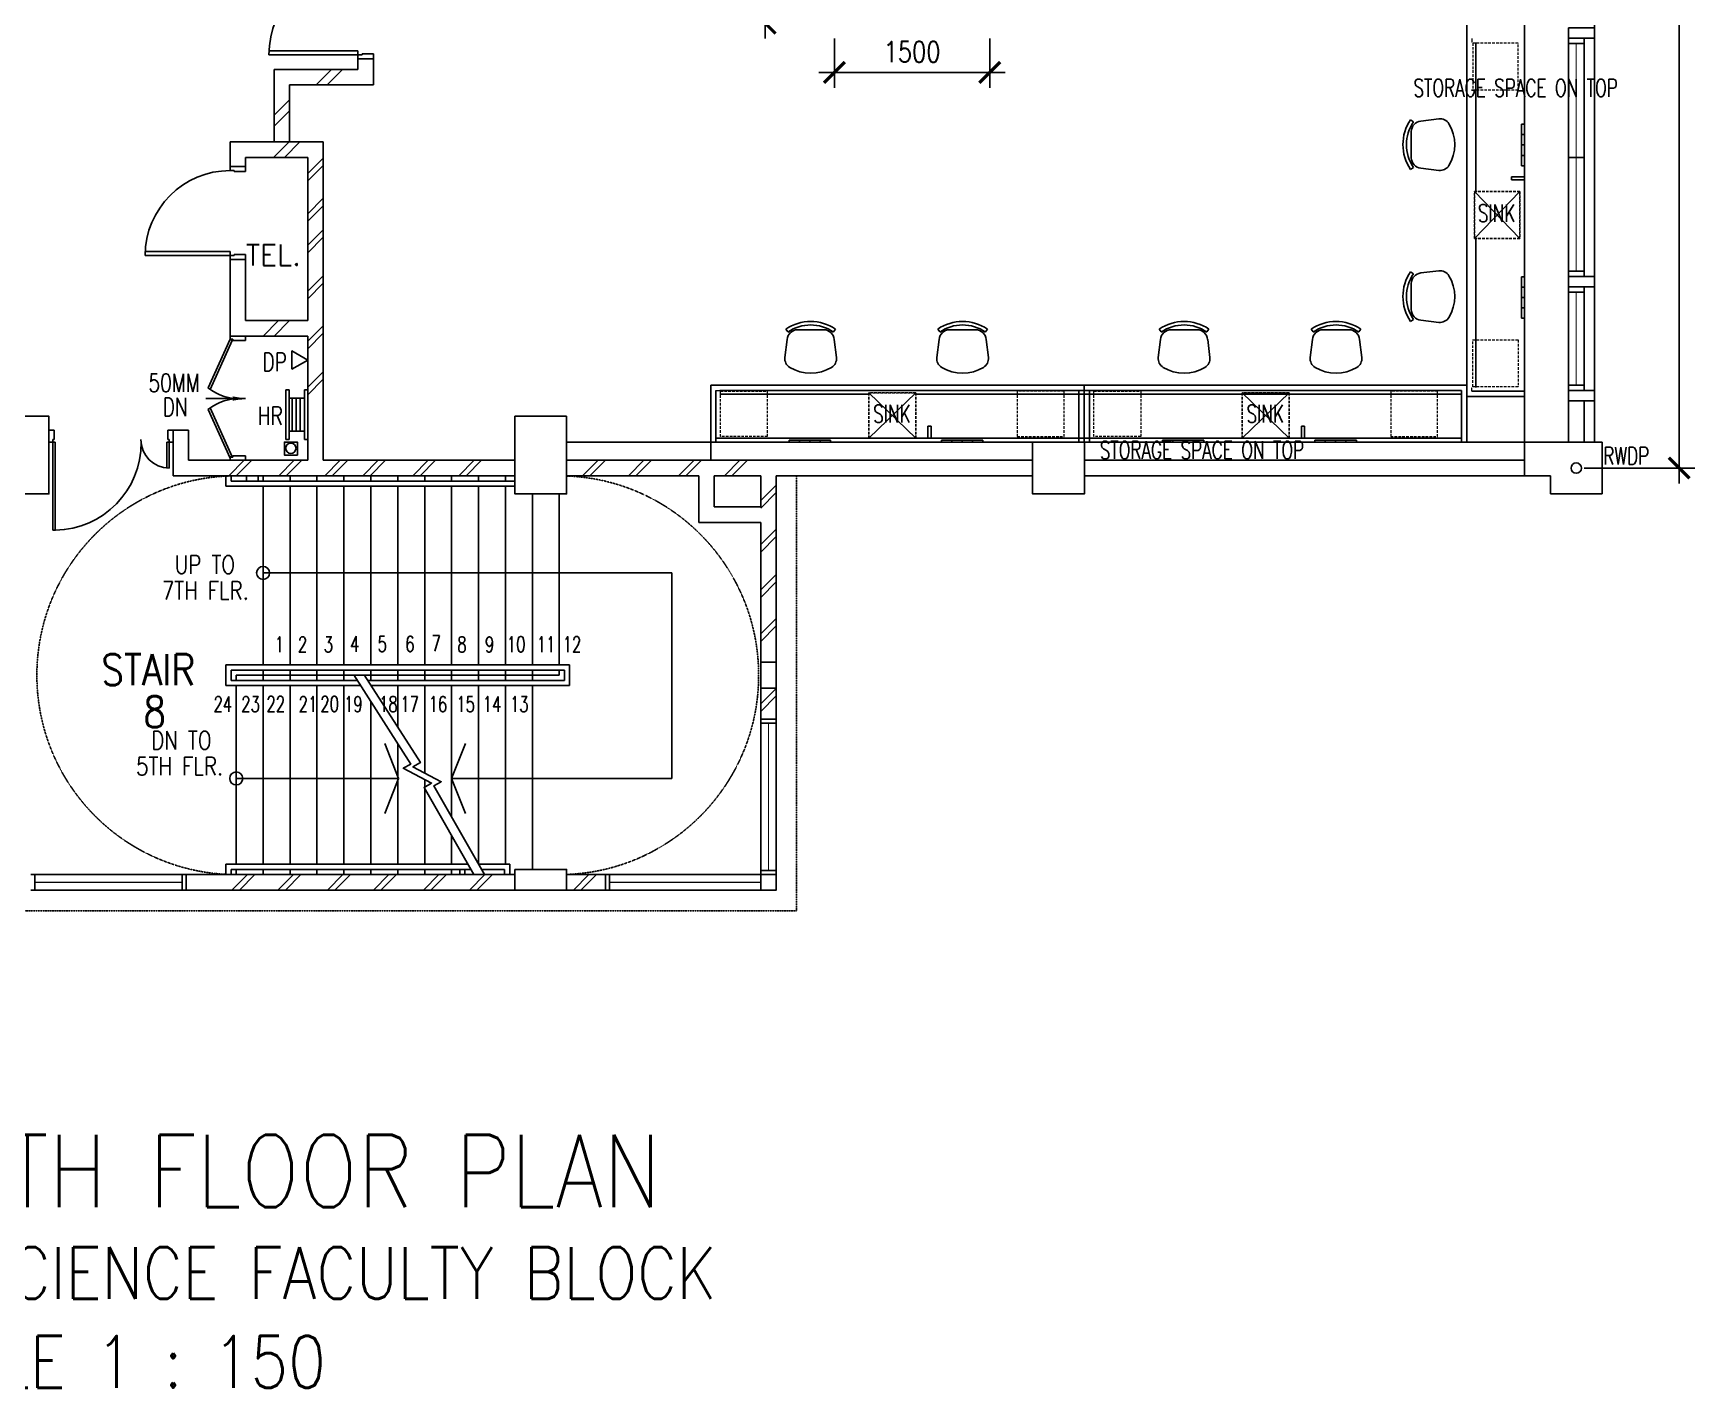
# Model space of a CAD drawing. Extents: x 2687779 to 2997471, y -863049 to -631414.
# Drawn here: x 2767315 to 2783360, y -702488 to -689410 of the extents above; entities that cross this region are included whole.
import ezdxf

# ---------------------------------------------------------------- set-up
doc = ezdxf.new("R2010")
doc.units = 0
doc.header["$LTSCALE"] = 10
doc.header["$MEASUREMENT"] = 0
doc.header["$PDMODE"] = 34
for name, pattern in [('DIVIDE', [1.25, 0.5, -0.25, 0, -0.25, 0, -0.25]), ('HIDDEN', [0.375, 0.25, -0.125]), ('HIDDEN2', [0.1875, 0.125, -0.0625])]:
    doc.linetypes.add(name, pattern=pattern)
doc.layers.get('0').update_dxf_attribs({"linetype": 'CONTINUOUS'})
doc.layers.get('DEFPOINTS').update_dxf_attribs({"linetype": 'CONTINUOUS'})
for name, color, linetype in [('COL', 3, 'CONTINUOUS'), ('DIM', 7, 'CONTINUOUS'), ('DOOR', 5, 'CONTINUOUS'), ('DR', 7, 'CONTINUOUS'), ('extension', 1, 'CONTINUOUS'), ('FIT', 5, 'CONTINUOUS'), ('FURN', 1, 'CONTINUOUS'), ('hatch', 7, 'CONTINUOUS'), ('PIPE', 5, 'DIVIDE'), ('RWDP', 145, 'CONTINUOUS'), ('stair', 7, 'CONTINUOUS'), ('T25', 7, 'CONTINUOUS'), ('T50', 3, 'CONTINUOUS'), ('TEX', 2, 'CONTINUOUS'), ('WALL', 2, 'CONTINUOUS'), ('WIN', 5, 'CONTINUOUS')]:
    doc.layers.add(name, color=color, linetype=linetype)
doc.styles.add('ROMANS', font='romans.shx', dxfattribs={"width": 0.8, "height": 100})
doc.styles.get("Standard").update_dxf_attribs({"font": 'ROMANS.SHX'})
doc.dimstyles.new('STANDARD$0', dxfattribs={"dimscale": 0, "dimtxt": 8, "dimasz": 6, "dimexe": 1, "dimexo": 1, "dimgap": 3, "dimtad": 1, "dimdec": 0, "dimlfac": -1, "dimrnd": 1, "dimzin": 0, "dimdsep": 46, "dimtxsty": 'Standard', "dimcen": 0, "dimclrd": 5, "dimclre": 250, "dimadec": 0, "dimazin": 0, "dimtfac": 1, "dimtdec": 4, "dimtofl": 0, "dimtmove": 0, "dimatfit": 3, "dimfxl": 1, "dimtolj": 1, "dimtzin": 0, "dimarcsym": 0})

# ---------------------------------------------------------------- blocks, each defined once
blk = doc.blocks.new('DR-1800-B')
at = {"layer": 'DR'}
for p, q in [((-50, 0), (0, 0)), ((0, 0), (0, -150)), ((-1800, 0), (-1800, -150)), ((-1750, 0), (-1800, 0)), ((-1800, -150), (-1760, -150)), ((-1760, -150), (-1760, -110)), ((-1760, -110), (-1750, -110)), ((-1760, -150), (-1760, -1010)), ((-1720, -150), (-1760, -150)), ((-1750, -110), (-1750, 0)), ((-1720, -1009), (-1720, -150)), ((-80, -1009), (-80, -150)), ((-80, -150), (-40, -150)), ((-50, -110), (-50, 0)), ((-40, -110), (-50, -110)), ((-40, -150), (-40, -110)), ((-40, -150), (-40, -1010)), ((0, -150), (-40, -150))]:
    blk.add_line(p, q, dxfattribs=at)
for centre, start, end in [((-1760, -150), 270, 0), ((-40, -150), 180.0001, 270)]:
    blk.add_arc(centre, 860, start, end, dxfattribs=at)
blk = doc.blocks.new('_ARCHTICK')
at = {"color": 0, "linetype": 'ByBlock', "const_width": 0.15}
blk.add_lwpolyline([(-0.5, -0.5), (0.5, 0.5)], dxfattribs=at)
blk = doc.blocks.new('*D401')
at = {"layer": 'DEFPOINTS', "color": 0, "linetype": 'Continuous', "transparency": 16777216}
for p in [(2782141, -677608), (2783210, -677608), (2782141, -693608)]:
    blk.add_point(p, dxfattribs=at)
at = {"layer": 'hatch', "color": 7, "linetype": 'Continuous', "lineweight": -2, "transparency": 16777216}
for p, q in [((2783210, -693758), (2783210, -677458)), ((2782291, -677608), (2783360, -677608)), ((2782291, -693608), (2783360, -693608))]:
    blk.add_line(p, q, dxfattribs=at)
at = {"layer": 'hatch', "color": 7, "linetype": 'Continuous', "lineweight": -2, "transparency": 16777216, "xscale": 200, "yscale": 200, "zscale": 200}
for p, rotation in [((2783210, -677608), 90), ((2783210, -693608), 270)]:
    blk.add_blockref('_ARCHTICK', p, dxfattribs=dict(at, rotation=rotation))
at = {"layer": 'hatch', "color": 7, "linetype": 'Continuous', "transparency": 16777216, "insert": (2783010, -685608), "char_height": 200, "attachment_point": 5, "rotation": 90, "style": 'ROMANS'}
blk.add_mtext('\\A1;16000', dxfattribs=at)
blk = doc.blocks.new('D1200')
at = {"layer": 'DR', "color": 7}
for p, q in [((37, 115), (37, 965)), ((62, 115), (62, 965)), ((1138, 115), (1138, 364)), ((1163, 115), (1163, 365)), ((0, 115), (37, 115)), ((37, 115), (37, 90)), ((62, 115), (37, 115)), ((37, 90), (50, 90)), ((50, 90), (50, 0)), ((1138, 115), (1163, 115)), ((1150, 90), (1150, 0)), ((1150, 90), (1163, 90)), ((1163, 115), (1163, 90)), ((1163, 115), (1200, 115))]:
    blk.add_line(p, q, dxfattribs=at)
blk.add_arc((1163, 90), 275, 90, 180, dxfattribs=at)
at = {"layer": 'WIN', "color": 7}
for p, q in [((62, 965), (37, 965)), ((62, 965), (62, 965)), ((50, 0), (0, 0)), ((1150, 0), (1200, 0))]:
    blk.add_line(p, q, dxfattribs=at)
blk.add_arc((50, 125), 840, 359.3227, 89.147, dxfattribs=at)
blk = doc.blocks.new('100FT')
at = {"layer": 'PIPE', "linetype": 'Continuous'}
blk.add_circle((0, 0), 50, dxfattribs=at)
blk = doc.blocks.new('A$C7CE3714C')
at = {"layer": 'FIT'}
blk.add_lwpolyline([(0, 0), (126, 0), (126, 126), (0, 126)], close=True, dxfattribs=at)
at = {"layer": 'FIT', "xscale": -1}
blk.add_blockref('100FT', (63, 66), dxfattribs=at)
blk = doc.blocks.new('*D415')
at = {"layer": 'DEFPOINTS', "color": 0, "linetype": 'Continuous', "transparency": 16777216}
for p in [(2775052, -682012), (2774384, -689312), (2775052, -689312)]:
    blk.add_point(p, dxfattribs=at)
at = {"layer": 'FURN', "color": 7, "linetype": 'Continuous', "lineweight": -2, "transparency": 16777216}
for p, q in [((2774384, -681862), (2774384, -689462)), ((2774902, -682012), (2774234, -682012)), ((2774902, -689312), (2774234, -689312))]:
    blk.add_line(p, q, dxfattribs=at)
at = {"layer": 'FURN', "color": 7, "linetype": 'Continuous', "lineweight": -2, "transparency": 16777216, "xscale": 200, "yscale": 200, "zscale": 200}
for p, rotation in [((2774384, -682012), 90), ((2774384, -689312), 270)]:
    blk.add_blockref('_ARCHTICK', p, dxfattribs=dict(at, rotation=rotation))
at = {"layer": 'FURN', "color": 7, "linetype": 'Continuous', "transparency": 16777216, "insert": (2774184, -685662), "char_height": 200, "attachment_point": 5, "rotation": 90, "style": 'ROMANS'}
blk.add_mtext('\\A1;7300', dxfattribs=at)
blk = doc.blocks.new('*D416')
at = {"layer": 'DEFPOINTS', "color": 0, "linetype": 'Continuous', "transparency": 16777216}
for p in [(2775052, -689312), (2776552, -689312), (2776552, -689788)]:
    blk.add_point(p, dxfattribs=at)
at = {"layer": 'FURN', "color": 7, "linetype": 'Continuous', "lineweight": -2, "transparency": 16777216}
for p, q in [((2775052, -689462), (2775052, -689938)), ((2776552, -689462), (2776552, -689938)), ((2774902, -689788), (2776702, -689788))]:
    blk.add_line(p, q, dxfattribs=at)
at = {"layer": 'FURN', "color": 7, "linetype": 'Continuous', "lineweight": -2, "transparency": 16777216, "xscale": 200, "yscale": 200, "zscale": 200, "rotation": 180}
blk.add_blockref('_ARCHTICK', (2775052, -689788), dxfattribs=at)
at = {"layer": 'FURN', "color": 7, "linetype": 'Continuous', "lineweight": -2, "transparency": 16777216, "xscale": 200, "yscale": 200, "zscale": 200}
blk.add_blockref('_ARCHTICK', (2776552, -689788), dxfattribs=at)
at = {"layer": 'FURN', "color": 7, "linetype": 'Continuous', "transparency": 16777216, "insert": (2775802, -689588), "char_height": 200, "attachment_point": 5, "style": 'ROMANS'}
blk.add_mtext('\\A1;1500', dxfattribs=at)
blk = doc.blocks.new('CHAIR11')
at = {"layer": 'FURN', "color": 1}
for p, q in [((-676, 492), (-653, 318)), ((-176, 492), (-198, 318)), ((-647, 246), (-666, 218)), ((-300, 225), (-552, 225)), ((-205, 246), (-186, 218))]:
    blk.add_line(p, q, dxfattribs=at)
for centre, radius, start, end in [((-426, 260), 385, 58.407, 121.593), ((-574, 501), 102, 121.593, 184.9697), ((-278, 501), 102, 355.0303, 58.407), ((-426, 569), 425, 235.6197, 304.3803), ((-552, 327), 102, 184.9697, 270), ((-426, 569), 391, 235.6197, 304.3803), ((-300, 327), 102, 270, 355.0303)]:
    blk.add_arc(centre, radius, start, end, dxfattribs=at)

msp = doc.modelspace()

# ---------------------------------------------------------------- linework, layer by layer
at = {"color": 9}
msp.add_line((2782391.3, -693358.2), (2782391.3, -687858.2), dxfattribs=at)
at = {"layer": 'COL'}
for p, q in [((2782466.3, -693358.2), (2781716.3, -693358.2)), ((2781716.3, -693683.2), (2781716.3, -693358.2)), ((2782466.3, -693858.2), (2782466.3, -693358.2)), ((2781966.3, -693683.2), (2781716.3, -693683.2)), ((2781966.3, -693683.2), (2781966.3, -693858.2)), ((2781966.3, -693858.2), (2782466.3, -693858.2))]:
    msp.add_line(p, q, dxfattribs=at)
for points in [[(2766966.3, -693108.2), (2767466.3, -693108.2), (2767466.3, -693858.2), (2766966.3, -693858.2)], [(2772466.3, -693108.2), (2772466.3, -693858.2), (2771966.3, -693858.2), (2771966.3, -693108.2)], [(2776966.3, -693358.2), (2777466.3, -693358.2), (2777466.3, -693858.2), (2776966.3, -693858.2)], [(2774341.3, -695483.2), (2774491.3, -695483.2), (2774491.3, -695733.2), (2774341.3, -695733.2)], [(2774341.3, -695483.2), (2774491.3, -695483.2), (2774491.3, -695733.2), (2774341.3, -695733.2)], [(2771966.3, -697483.2), (2772466.3, -697483.2), (2772466.3, -697683.2), (2771966.3, -697683.2)]]:
    msp.add_lwpolyline(points, close=True, dxfattribs=at)
at = {"layer": 'DIM', "color": 1}
for p, q in [((2769754, -692852), (2769786, -692852)), ((2769786, -692932), (2769934.3, -692932)), ((2769934.3, -692852), (2769966.3, -692852)), ((2769786, -693252), (2769934.3, -693252)), ((2769754, -693332), (2769786, -693332)), ((2769934.3, -693332), (2769966.3, -693332))]:
    msp.add_line(p, q, dxfattribs=at)
at = {"layer": 'DOOR'}
for p, q in [((2769216.3, -692338.2), (2769216.3, -692363.2)), ((2769366.3, -692338.2), (2769366.3, -692376.2)), ((2769216.3, -692363.2), (2769003.1, -692834.2)), ((2769237.2, -692377.1), (2769023.2, -692849.1)), ((2769216.3, -692363.2), (2769241.3, -692363.2)), ((2769237.2, -692377.1), (2769216.3, -692363.2)), ((2769241.3, -692363.2), (2769241.3, -692376.2)), ((2769241.3, -692376.2), (2769366.3, -692376.2)), ((2769216.3, -693513.2), (2769003.1, -693042.3)), ((2769237.2, -693499.4), (2769023.2, -693027.4)), ((2769237.2, -693489.3), (2769216.3, -693503.1)), ((2769216.3, -693503.1), (2769241.3, -693503.1)), ((2769216.3, -693528.1), (2769216.3, -693503.1)), ((2769241.3, -693503.1), (2769241.3, -693490.1)), ((2769241.3, -693490.1), (2769366.3, -693490.1)), ((2769366.3, -693528.1), (2769366.3, -693490.1))]:
    msp.add_line(p, q, dxfattribs=at)
for centre, start, end in [((2769310, -692440.8), 232.03455, 272.4491), ((2769310, -693435.6), 87.5509, 127.96545)]:
    msp.add_arc(centre, 499, start, end, dxfattribs=at)
at = {"layer": 'DR'}
for p, q in [((2769366.3, -690695.7), (2769216.3, -690695.7)), ((2769216.3, -690695.7), (2769216.3, -690735.7)), ((2769216.3, -690735.7), (2769256.3, -690735.7)), ((2769256.3, -690735.7), (2769256.3, -690745.7)), ((2769366.3, -690745.7), (2769366.3, -690695.7)), ((2769256.3, -690745.7), (2769366.3, -690745.7)), ((2768397.3, -691515.7), (2769216.3, -691515.7)), ((2769216.3, -691515.7), (2769216.3, -691555.7)), ((2769216.3, -691555.7), (2768396.3, -691555.7)), ((2769216.3, -691555.7), (2769256.3, -691555.7)), ((2769216.3, -691595.7), (2769216.3, -691555.7)), ((2769366.3, -691595.7), (2769216.3, -691595.7)), ((2769256.3, -691545.7), (2769366.3, -691545.7)), ((2769256.3, -691555.7), (2769256.3, -691545.7)), ((2769366.3, -691545.7), (2769366.3, -691595.7)), ((2769366.3, -692937.1), (2768981.9, -692937.1))]:
    msp.add_line(p, q, dxfattribs=at)
msp.add_arc((2769216.3, -691555.7), 820, 90, 180, dxfattribs=at)
at = {"layer": 'extension', "linetype": 'HIDDEN'}
for p in [(2774685.5, -693683.2), (2767141.3, -697883.2)]:
    msp.add_line(p, (2774685.5, -697883.2), dxfattribs=at)
at = {"layer": 'FURN', "linetype": 'Continuous'}
for p, q in [((2781716.3, -681858.2), (2781716.3, -693358.2)), ((2781158, -689318.1), (2781158, -693358.2)), ((2781688, -690388.7), (2781688, -690288.7)), ((2781688, -690288.7), (2781708, -690288.7)), ((2781688, -690488.7), (2781688, -690388.7)), ((2781688, -690388.7), (2781708, -690388.7)), ((2781688, -690588.7), (2781688, -690488.7)), ((2781688, -690488.7), (2781708, -690488.7)), ((2781708, -690488.7), (2781688, -690488.7)), ((2781688, -690688.7), (2781688, -690588.7)), ((2781688, -690588.7), (2781708, -690588.7)), ((2781708, -690688.7), (2781688, -690688.7)), ((2781708, -690796.1), (2781589.8, -690796.1)), ((2781589.8, -690796.1), (2781589.8, -690826.1)), ((2781708, -690826.1), (2781589.8, -690826.1)), ((2781232.2, -691390.2), (2781670, -690938.1)), ((2781670, -691390.2), (2781232.2, -690938.1)), ((2781232.2, -690938.1), (2781670, -691390.2)), ((2781670, -690938.1), (2781232.2, -691390.2)), ((2781688, -691860.7), (2781688, -691760.7)), ((2781688, -691760.7), (2781708, -691760.7)), ((2781688, -691960.7), (2781688, -691860.7)), ((2781688, -691860.7), (2781708, -691860.7)), ((2781688, -692060.7), (2781688, -691960.7)), ((2781688, -691960.7), (2781708, -691960.7)), ((2781708, -691960.7), (2781688, -691960.7)), ((2781688, -692160.7), (2781688, -692060.7)), ((2781688, -692060.7), (2781708, -692060.7)), ((2781708, -692160.7), (2781688, -692160.7)), ((2773858, -692808.2), (2773858, -693533.2)), ((2777464, -692808.2), (2777464, -693358.2)), ((2781158, -692808.2), (2781158, -693358.2)), ((2773908, -692858.2), (2773908, -693358.2)), ((2775384.9, -692882.4), (2775837, -693320.2)), ((2775384.9, -693320.2), (2775837, -692882.4)), ((2775837, -692882.4), (2775384.9, -693320.2)), ((2775837, -693320.2), (2775384.9, -692882.4)), ((2777414, -692858.2), (2777414, -693358.2)), ((2777514, -692858.2), (2777514, -693358.2)), ((2778990.9, -692882.4), (2779443, -693320.2)), ((2778990.9, -693320.2), (2779443, -692882.4)), ((2779443, -692882.4), (2778990.9, -693320.2)), ((2779443, -693320.2), (2778990.9, -692882.4)), ((2781108, -692858.2), (2781108, -693358.2)), ((2781158, -692917.1), (2781708, -692917.1)), ((2781208, -692867.1), (2781708, -692867.1)), ((2775955.3, -693320.2), (2775955.3, -693202)), ((2775985.3, -693202), (2775955.3, -693202)), ((2775985.3, -693320.2), (2775985.3, -693202)), ((2779561.3, -693320.2), (2779561.3, -693202)), ((2779591.3, -693202), (2779561.3, -693202)), ((2779591.3, -693320.2), (2779591.3, -693202)), ((2776966.3, -693358.2), (2772466.3, -693358.2)), ((2774614.4, -693358.2), (2774614.4, -693338.2)), ((2774614.4, -693338.2), (2774714.4, -693338.2)), ((2774714.4, -693338.2), (2774714.4, -693358.2)), ((2774714.4, -693338.2), (2774814.4, -693338.2)), ((2774814.4, -693338.2), (2774814.4, -693358.2)), ((2774814.4, -693358.2), (2774814.4, -693338.2)), ((2774814.4, -693338.2), (2774914.4, -693338.2)), ((2774914.4, -693338.2), (2774914.4, -693358.2)), ((2774914.4, -693338.2), (2775014.4, -693338.2)), ((2775014.4, -693338.2), (2775014.4, -693358.2)), ((2776086.4, -693358.2), (2776086.4, -693338.2)), ((2776086.4, -693338.2), (2776186.4, -693338.2)), ((2776186.4, -693338.2), (2776186.4, -693358.2)), ((2776186.4, -693338.2), (2776286.4, -693338.2)), ((2776286.4, -693338.2), (2776286.4, -693358.2)), ((2776286.4, -693358.2), (2776286.4, -693338.2)), ((2776286.4, -693338.2), (2776386.4, -693338.2)), ((2776386.4, -693338.2), (2776386.4, -693358.2)), ((2776386.4, -693338.2), (2776486.4, -693338.2)), ((2776486.4, -693338.2), (2776486.4, -693358.2)), ((2777466.3, -693358.2), (2781716.3, -693358.2)), ((2778220.4, -693358.2), (2778220.4, -693338.2)), ((2778220.4, -693338.2), (2778320.4, -693338.2)), ((2778320.4, -693338.2), (2778320.4, -693358.2)), ((2778320.4, -693338.2), (2778420.4, -693338.2)), ((2778420.4, -693338.2), (2778420.4, -693358.2)), ((2778420.4, -693358.2), (2778420.4, -693338.2)), ((2778420.4, -693338.2), (2778520.4, -693338.2)), ((2778520.4, -693338.2), (2778520.4, -693358.2)), ((2778520.4, -693338.2), (2778620.4, -693338.2)), ((2778620.4, -693338.2), (2778620.4, -693358.2)), ((2779692.4, -693358.2), (2779692.4, -693338.2)), ((2779692.4, -693338.2), (2779792.4, -693338.2)), ((2779792.4, -693338.2), (2779792.4, -693358.2)), ((2779792.4, -693338.2), (2779892.4, -693338.2)), ((2779892.4, -693338.2), (2779892.4, -693358.2)), ((2779892.4, -693358.2), (2779892.4, -693338.2)), ((2779892.4, -693338.2), (2779992.4, -693338.2)), ((2779992.4, -693338.2), (2779992.4, -693358.2)), ((2779992.4, -693338.2), (2780092.4, -693338.2)), ((2780092.4, -693338.2), (2780092.4, -693358.2))]:
    msp.add_line(p, q, dxfattribs=at)
at = {"layer": 'FURN', "color": 8, "linetype": 'HIDDEN2', "lineweight": 0, "ltscale": 5}
for p, q in [((2781208, -689461.2), (2781208, -689499.2)), ((2773908, -692858.2), (2773946, -692858.2)), ((2777313.9, -692858.2), (2777275.9, -692858.2)), ((2777514, -692858.2), (2777552, -692858.2)), ((2780919.9, -692858.2), (2780881.9, -692858.2)), ((2781208, -692867.1), (2781208, -692829.1))]:
    msp.add_line(p, q, dxfattribs=at)
at = {"layer": 'FURN', "color": 8, "linetype": 'Continuous', "ltscale": 10}
for p, q in [((2781246, -690938.1), (2781246, -689499.2)), ((2781246, -691390.2), (2781246, -692829.1)), ((2781108, -692858.2), (2773946, -692858.2)), ((2775384.9, -692896.2), (2773946, -692896.2)), ((2781108, -692896.2), (2775837, -692896.2)), ((2775837, -692896.2), (2777275.9, -692896.2)), ((2778990.9, -692896.2), (2777552, -692896.2)), ((2779443, -692896.2), (2780881.9, -692896.2)), ((2781158, -693358.2), (2773858, -693358.2)), ((2781108, -693320.2), (2773908, -693320.2))]:
    msp.add_line(p, q, dxfattribs=at)
at = {"layer": 'FURN'}
msp.add_line((2781158, -692808.2), (2773858, -692808.2), dxfattribs=at)
at = {"layer": 'FURN', "color": 8, "linetype": 'HIDDEN2', "lineweight": 0, "ltscale": 20}
for points in [[(2781654.3, -689957.2), (2781654.3, -689505.2), (2781216.5, -689505.2), (2781216.5, -689957.2)], [(2781670, -690938.1), (2781670, -691390.2), (2781232.2, -691390.2), (2781232.2, -690938.1)], [(2781670, -691390.2), (2781670, -690938.1), (2781232.2, -690938.1), (2781232.2, -691390.2)], [(2781654.3, -692371.1), (2781654.3, -692823.1), (2781216.5, -692823.1), (2781216.5, -692371.1)], [(2774404, -693304.5), (2773952, -693304.5), (2773952, -692866.7), (2774404, -692866.7)], [(2775837, -693320.2), (2775384.9, -693320.2), (2775384.9, -692882.4), (2775837, -692882.4)], [(2775384.9, -693320.2), (2775837, -693320.2), (2775837, -692882.4), (2775384.9, -692882.4)], [(2776817.9, -693304.5), (2777269.9, -693304.5), (2777269.9, -692866.7), (2776817.9, -692866.7)], [(2778010, -693304.5), (2777558, -693304.5), (2777558, -692866.7), (2778010, -692866.7)], [(2779443, -693320.2), (2778990.9, -693320.2), (2778990.9, -692882.4), (2779443, -692882.4)], [(2778990.9, -693320.2), (2779443, -693320.2), (2779443, -692882.4), (2778990.9, -692882.4)], [(2780423.9, -693304.5), (2780875.9, -693304.5), (2780875.9, -692866.7), (2780423.9, -692866.7)]]:
    msp.add_lwpolyline(points, close=True, dxfattribs=at)
at = {"layer": 'hatch', "color": 1}
for p, q in [((2770046.3, -689908.2), (2770196.3, -689758.2)), ((2770152.4, -689908.2), (2770302.4, -689758.2)), ((2769641.3, -690201.2), (2769791.3, -690051.2)), ((2769641.3, -690307.3), (2769791.3, -690157.3)), ((2769635.3, -690608.2), (2769785.3, -690458.2)), ((2769741.3, -690608.2), (2769891.3, -690458.2)), ((2769966.4, -690764.6), (2770116.4, -690614.6)), ((2769966.4, -690836.2), (2770116.4, -690686.2)), ((2769966.4, -691153.2), (2770116.4, -691003.2)), ((2769966.4, -691224.8), (2770116.4, -691074.8)), ((2769966.4, -691457.4), (2770116.4, -691307.4)), ((2769966.4, -691529), (2770116.4, -691379)), ((2769966.4, -691529), (2770116.4, -691379)), ((2769966.4, -691901.2), (2770116.4, -691751.2)), ((2769966.4, -691972.8), (2770116.4, -691822.8)), ((2769534.9, -692333.2), (2769684.9, -692183.2)), ((2769641, -692333.2), (2769791, -692183.2)), ((2769966.4, -692384.4), (2770116.4, -692234.4)), ((2769966.4, -692456), (2770116.4, -692306)), ((2769966.4, -692828.2), (2770116.4, -692678.2)), ((2769966.4, -692899.8), (2770116.4, -692749.8)), ((2769203.2, -693683.2), (2769353.2, -693533.2)), ((2769274.8, -693683.2), (2769424.8, -693533.2)), ((2769686.3, -693683.2), (2769836.3, -693533.2)), ((2769758, -693683.2), (2769908, -693533.2)), ((2770130.2, -693683.2), (2770280.2, -693533.2)), ((2770201.8, -693683.2), (2770351.8, -693533.2)), ((2770496.7, -693683.2), (2770646.7, -693533.2)), ((2770568.3, -693683.2), (2770718.3, -693533.2)), ((2770979.9, -693683.2), (2771129.9, -693533.2)), ((2771051.5, -693683.2), (2771201.5, -693533.2)), ((2771423.7, -693683.2), (2771573.7, -693533.2)), ((2771495.3, -693683.2), (2771645.3, -693533.2)), ((2772619.4, -693683.2), (2772769.4, -693533.2)), ((2772691, -693683.2), (2772841, -693533.2)), ((2773063.2, -693683.2), (2773213.2, -693533.2)), ((2773134.9, -693683.2), (2773284.9, -693533.2)), ((2773546.4, -693683.2), (2773696.4, -693533.2)), ((2773618, -693683.2), (2773768, -693533.2)), ((2773990.2, -693683.2), (2774140.2, -693533.2)), ((2774061.9, -693683.2), (2774211.9, -693533.2)), ((2774341.3, -693922.6), (2774491.3, -693772.6)), ((2774341.3, -693994.2), (2774491.3, -693844.2)), ((2774341.3, -694347.6), (2774491.3, -694197.6)), ((2774341.3, -694419.2), (2774491.3, -694269.2)), ((2774341.3, -694785.2), (2774491.3, -694635.2)), ((2774341.3, -694856.8), (2774491.3, -694706.8)), ((2774341.3, -695210.2), (2774491.3, -695060.2)), ((2774341.3, -695281.8), (2774491.3, -695131.8)), ((2774341.3, -695885.6), (2774491.3, -695735.6)), ((2774341.3, -695957.2), (2774491.3, -695807.2)), ((2769234.6, -697683.2), (2769384.6, -697533.2)), ((2769306.3, -697683.2), (2769456.3, -697533.2)), ((2769678.5, -697683.2), (2769828.5, -697533.2)), ((2769750.1, -697683.2), (2769900.1, -697533.2)), ((2770156.6, -697683.2), (2770306.6, -697533.2)), ((2770228.3, -697683.2), (2770378.3, -697533.2)), ((2770600.5, -697683.2), (2770750.5, -697533.2)), ((2770672.1, -697683.2), (2770822.1, -697533.2)), ((2771083.6, -697683.2), (2771233.6, -697533.2)), ((2771155.3, -697683.2), (2771305.3, -697533.2)), ((2771527.5, -697683.2), (2771677.5, -697533.2)), ((2771599.1, -697683.2), (2771749.1, -697533.2)), ((2772531.5, -697683.2), (2772681.5, -697533.2)), ((2772603.1, -697683.2), (2772753.1, -697533.2))]:
    msp.add_line(p, q, dxfattribs=at)
at = {"layer": 'hatch', "color": 7}
msp.add_solid([(2769241.3, -692958), (2769241.3, -692916.3), (2769366.3, -692937.1)], dxfattribs=at)
at = {"layer": 'RWDP', "color": 142, "linetype": 'Continuous'}
msp.add_circle((2782216.3, -693608.2), 50, dxfattribs=at)
at = {"layer": 'stair', "linetype": 'Continuous'}
msp.add_line((2769216.3, -691595.7), (2769366.3, -691595.7), dxfattribs=at)
at = {"layer": 'stair', "color": 193}
for p, q in [((2769175.5, -693683.2), (2769175.5, -693783.2)), ((2769175.5, -693783.2), (2771966.3, -693783.2)), ((2769225.5, -693733.2), (2769225.5, -693683.2)), ((2769225.5, -693733.2), (2771966.3, -693733.2)), ((2769375.5, -693733.2), (2769375.5, -693683.2)), ((2769486.3, -693733.2), (2769486.3, -693683.2)), ((2769486.3, -693733.2), (2771966.3, -693733.2)), ((2772495.5, -695508.2), (2769175.5, -695508.2)), ((2769175.5, -695708.2), (2769175.5, -695508.2)), ((2772495.5, -695708.2), (2772495.5, -695508.2)), ((2770477.6, -695708.2), (2769175.5, -695708.2)), ((2772445.5, -695558.2), (2769225.5, -695558.2)), ((2769225.5, -695658.2), (2769225.5, -695558.2)), ((2770445.7, -695658.2), (2769225.5, -695658.2)), ((2772445.5, -695658.2), (2770546.3, -695658.2)), ((2770571.3, -695658.2), (2770573.3, -695658.2)), ((2772495.5, -695708.2), (2770578.2, -695708.2)), ((2772495.5, -695708.2), (2770578.2, -695708.2)), ((2772445.5, -695658.2), (2772445.5, -695558.2)), ((2769175.5, -697433.2), (2771513.9, -697433.2)), ((2769175.5, -697533.2), (2769175.5, -697433.2)), ((2771614.4, -697433.2), (2771916.3, -697433.2)), ((2771916.3, -697533.2), (2771916.3, -697433.2)), ((2769225.5, -697483.2), (2771542.5, -697483.2)), ((2769225.5, -697533.2), (2769225.5, -697483.2)), ((2771433.9, -697483.2), (2771433.9, -697533.2)), ((2771483.9, -697483.2), (2771483.9, -697533.2)), ((2771643, -697483.2), (2771866.3, -697483.2)), ((2771866.3, -697533.2), (2771866.3, -697483.2))]:
    msp.add_line(p, q, dxfattribs=at)
at = {"layer": 'stair'}
for p, q in [((2769535.5, -693733.2), (2769535.5, -693683.2)), ((2769535.5, -695508.2), (2769535.5, -693783.2)), ((2769795.5, -693733.2), (2769795.5, -693683.2)), ((2769795.5, -695508.2), (2769795.5, -693783.2)), ((2770055.5, -693733.2), (2770055.5, -693683.2)), ((2770055.5, -695508.2), (2770055.5, -693783.2)), ((2770315.5, -693733.2), (2770315.5, -693683.2)), ((2770315.5, -695508.2), (2770315.5, -693783.2)), ((2770575.5, -693733.2), (2770575.5, -693683.2)), ((2770575.5, -695508.2), (2770575.5, -693783.2)), ((2770835.5, -693733.2), (2770835.5, -693683.2)), ((2770835.5, -695508.2), (2770835.5, -693783.2)), ((2771095.5, -693733.2), (2771095.5, -693683.2)), ((2771095.5, -695508.2), (2771095.5, -693783.2)), ((2771355.5, -693733.2), (2771355.5, -693683.2)), ((2771355.5, -695508.2), (2771355.5, -693783.2)), ((2771615.5, -693733.2), (2771615.5, -693683.2)), ((2771615.5, -695508.2), (2771615.5, -693783.2)), ((2771875.5, -693733.2), (2771875.5, -693683.2)), ((2771875.5, -695508.2), (2771875.5, -693783.2)), ((2772135.5, -695508.2), (2772135.5, -693858.2)), ((2772395.5, -695508.2), (2772395.5, -693858.2)), ((2769535.5, -694620.7), (2773483.1, -694620.7)), ((2773483.1, -696604.8), (2773483.1, -694620.7)), ((2772395.5, -695608.2), (2769275.5, -695608.2)), ((2769275.5, -695658.2), (2769275.5, -695608.2)), ((2769275.5, -697433.2), (2769275.5, -695708.2)), ((2769535.5, -695608.2), (2769535.5, -695558.2)), ((2769535.5, -695658.2), (2769535.5, -695608.2)), ((2769535.5, -697433.2), (2769535.5, -695708.2)), ((2769795.5, -695608.2), (2769795.5, -695558.2)), ((2769795.5, -695658.2), (2769795.5, -695608.2)), ((2769795.5, -697433.2), (2769795.5, -695708.2)), ((2770055.5, -695608.2), (2770055.5, -695558.2)), ((2770055.5, -695608.2), (2770055.5, -695558.2)), ((2770055.5, -695658.2), (2770055.5, -695608.2)), ((2770055.5, -697433.2), (2770055.5, -695708.2)), ((2770315.5, -695608.2), (2770315.5, -695558.2)), ((2770315.5, -695608.2), (2770315.5, -695558.2)), ((2770315.5, -695658.2), (2770315.5, -695608.2)), ((2770315.5, -697433.2), (2770315.5, -695708.2)), ((2770575.5, -695658.2), (2770575.5, -695558.2)), ((2772395.5, -695608.2), (2770596.2, -695608.2)), ((2770835.5, -695608.2), (2770835.5, -695558.2)), ((2770835.5, -695658.2), (2770835.5, -695608.2)), ((2770835.5, -695658.2), (2770835.5, -695612.6)), ((2770835.5, -696110.9), (2770835.5, -695708.2)), ((2771095.5, -695608.2), (2771095.5, -695558.2)), ((2771095.5, -695658.2), (2771095.5, -695608.2)), ((2771095.5, -695658.2), (2771095.5, -695608.2)), ((2771095.5, -696553.2), (2771095.5, -695708.2)), ((2771355.5, -695608.2), (2771355.5, -695558.2)), ((2771355.5, -695658.2), (2771355.5, -695608.2)), ((2771355.5, -695658.2), (2771355.5, -695608.2)), ((2771355.5, -696980.4), (2771355.5, -695708.2)), ((2771615.5, -695608.2), (2771615.5, -695558.2)), ((2771615.5, -695658.2), (2771615.5, -695608.2)), ((2771615.5, -695658.2), (2771615.5, -695608.2)), ((2771615.5, -697433.2), (2771615.5, -695708.2)), ((2771875.5, -695608.2), (2771875.5, -695558.2)), ((2771875.5, -695658.2), (2771875.5, -695608.2)), ((2771875.5, -695658.2), (2771875.5, -695608.2)), ((2771875.5, -697433.2), (2771875.5, -695708.2)), ((2772135.5, -695608.2), (2772135.5, -695558.2)), ((2772135.5, -695658.2), (2772135.5, -695608.2)), ((2772135.5, -695658.2), (2772135.5, -695608.2)), ((2772135.5, -697483.2), (2772135.5, -695708.2)), ((2772395.5, -695608.2), (2772395.5, -695558.2)), ((2770575.5, -697433.2), (2770575.5, -695861.8)), ((2770835.5, -697433.2), (2770835.5, -696269.3)), ((2770843.9, -696604.8), (2769275.5, -696604.8)), ((2771095.6, -697433.2), (2771095.6, -696615.2)), ((2771355.5, -696604.8), (2773483.1, -696604.8)), ((2771355.5, -697433.2), (2771355.5, -697156.2)), ((2769275.5, -697533.2), (2769275.5, -697483.2)), ((2769535.5, -697533.2), (2769535.5, -697483.2)), ((2769795.5, -697533.2), (2769795.5, -697483.2)), ((2770055.5, -697533.2), (2770055.5, -697483.2)), ((2770315.5, -697533.2), (2770315.5, -697483.2)), ((2770575.5, -697533.2), (2770575.5, -697483.2)), ((2770835.5, -697533.2), (2770835.5, -697483.2)), ((2771095.6, -697533.2), (2771095.6, -697483.2)), ((2771355.5, -697533.2), (2771355.5, -697483.2))]:
    msp.add_line(p, q, dxfattribs=at)
for points in [[(2771571, -697533.2), (2771089.8, -696691.3), (2771162, -696650), (2770888.5, -696506.9), (2770960.8, -696465.6), (2770411, -695603.9)], [(2771671.6, -697533.2), (2771182.7, -696677.9), (2771254.9, -696636.6), (2770981.4, -696493.5), (2771053.6, -696452.2), (2770511.6, -695603.9)]]:
    msp.add_lwpolyline(points, dxfattribs=at)
at = {"layer": 'stair', "color": 4, "linetype": 'Continuous'}
for points in [[(2770709.1, -696941.9), (2770843.9, -696604.8), (2770709.1, -696267.7)], [(2771490.3, -696941.9), (2771355.5, -696604.8), (2771490.3, -696267.7)]]:
    msp.add_lwpolyline(points, dxfattribs=at)
at = {"layer": 'stair', "color": 2, "linetype": 'Continuous'}
for centre in [(2769535.5, -694620.7), (2769275.5, -696604.8)]:
    msp.add_circle(centre, 62.5, dxfattribs=at)
at = {"layer": 'stair', "color": 1, "linetype": 'HIDDEN'}
for centre, start, end in [((2769275.5, -695608.2), 90, 270), ((2772395.5, -695608.2), 272.10753, 87.89247)]:
    msp.add_arc(centre, 1925, start, end, dxfattribs=at)
at = {"layer": 'WALL'}
for p, q in [((2769641.3, -689758.2), (2769641.3, -690458.2)), ((2770451.3, -689758.2), (2769641.3, -689758.2)), ((2770451.3, -689758.2), (2770451.3, -689658.2)), ((2770601.3, -689908.2), (2770601.3, -689658.2)), ((2769791.3, -689908.2), (2769791.3, -690458.2)), ((2770601.3, -689908.2), (2769791.3, -689908.2)), ((2769216.3, -690695.7), (2769216.3, -690458.2)), ((2770116.3, -690458.2), (2769216.3, -690458.2)), ((2770116.3, -690458.2), (2770116.3, -693533.2)), ((2769216.3, -690695.7), (2769366.3, -690695.7)), ((2769366.3, -690695.7), (2769366.3, -690608.2)), ((2769966.3, -690608.2), (2769366.3, -690608.2)), ((2769966.3, -690608.2), (2769966.3, -692183.2)), ((2769966.3, -690783.2), (2769966.3, -692183.2)), ((2769216.3, -692183.2), (2769216.3, -691595.7)), ((2769366.3, -692183.2), (2769366.3, -691595.7)), ((2769216.3, -692333.2), (2769216.3, -692183.2)), ((2769366.3, -692183.2), (2769966.3, -692183.2)), ((2769216.3, -692333.2), (2769966.3, -692333.2)), ((2769966.3, -693533.2), (2769966.3, -692333.2)), ((2782141.3, -693358.2), (2782141.3, -692958.2)), ((2782291.3, -693358.2), (2782291.3, -692958.2)), ((2768666.3, -693243.2), (2768666.3, -693683.2)), ((2768666.3, -693243.2), (2768816.3, -693243.2)), ((2768816.3, -693243.2), (2768816.3, -693533.2)), ((2769966.3, -693533.2), (2768816.3, -693533.2)), ((2771966.3, -693533.2), (2770116.3, -693533.2)), ((2776966.3, -693533.2), (2772466.3, -693533.2)), ((2774510.5, -693533.2), (2772466.3, -693533.2)), ((2781716.3, -693533.2), (2777466.3, -693533.2)), ((2771966.3, -693683.2), (2768666.3, -693683.2)), ((2773741.3, -693683.2), (2772466.3, -693683.2)), ((2773741.3, -694133.2), (2773741.3, -693683.2)), ((2774341.3, -693683.2), (2773891.3, -693683.2)), ((2773891.3, -693983.2), (2773891.3, -693683.2)), ((2774341.3, -693983.2), (2774341.3, -693683.2)), ((2774491.3, -693683.2), (2774791.3, -693683.2)), ((2774491.3, -695483.2), (2774491.3, -693683.2)), ((2776966.3, -693683.2), (2774791.3, -693683.2)), ((2781966.3, -693683.2), (2777466.3, -693683.2)), ((2773891.3, -693983.2), (2774341.3, -693983.2)), ((2773741.3, -694133.2), (2774341.3, -694133.2)), ((2774341.3, -695483.2), (2774341.3, -694133.2)), ((2774341.3, -695733.2), (2774341.3, -696033.2)), ((2774491.3, -695733.2), (2774491.3, -696033.2)), ((2774491.3, -696033.2), (2774341.3, -696033.2)), ((2768791.3, -697533.2), (2771966.3, -697533.2)), ((2768791.3, -697683.2), (2768791.3, -697533.2)), ((2772466.3, -697533.2), (2772760.5, -697533.2)), ((2772841.3, -697533.2), (2772485.5, -697533.2)), ((2772841.3, -697683.2), (2772841.3, -697533.2)), ((2768791.3, -697683.2), (2772760.5, -697683.2)), ((2772841.3, -697683.2), (2772485.5, -697683.2))]:
    msp.add_line(p, q, dxfattribs=at)
at = {"layer": 'WALL', "color": 1}
for p, q in [((2769966.3, -693385.1), (2769966.3, -692748.4)), ((2769754, -693332), (2769754, -692852)), ((2769786, -693332), (2769786, -692852)), ((2769814.3, -693252), (2769814.3, -692932)), ((2769854.3, -693252), (2769854.3, -692932)), ((2769894.3, -693252), (2769894.3, -692932)), ((2769934.3, -693332), (2769934.3, -692852))]:
    msp.add_line(p, q, dxfattribs=at)
at = {"layer": 'WALL'}
for points in [[(2782391.3, -689358.2), (2782141.3, -689358.2), (2782141.3, -689458.2), (2782391.3, -689458.2)], [(2782391.3, -691758.2), (2782141.3, -691758.2), (2782141.3, -691858.2), (2782391.3, -691858.2)], [(2769813.6, -692653.1), (2769813.6, -692476.7), (2769966.3, -692564.9)], [(2782391.3, -692858.2), (2782141.3, -692858.2), (2782141.3, -692958.2), (2782391.3, -692958.2)]]:
    msp.add_lwpolyline(points, close=True, dxfattribs=at)
msp.add_lwpolyline([(2777466.3, -693683.2), (2777466.3, -693858.2), (2776966.3, -693858.2), (2776966.3, -693683.2)], dxfattribs=at)
at = {"layer": 'WIN'}
for p, q in [((2782141.3, -691758.2), (2782141.3, -689458.2)), ((2782291.3, -689508.2), (2782141.3, -689508.2)), ((2782291.3, -691758.2), (2782291.3, -689458.2)), ((2782291.3, -690608.2), (2782141.3, -690608.2)), ((2782291.3, -691708.2), (2782141.3, -691708.2)), ((2782141.3, -692858.2), (2782141.3, -691858.2)), ((2782291.3, -692858.2), (2782291.3, -691858.2)), ((2782291.3, -691908.2), (2782141.3, -691908.2)), ((2782291.3, -692808.2), (2782141.3, -692808.2)), ((2774341.3, -697533.2), (2774341.3, -696033.2)), ((2774491.3, -697533.2), (2774491.3, -696033.2)), ((2774491.3, -696071.2), (2774341.3, -696071.2)), ((2774341.3, -696071.2), (2774491.3, -696071.2)), ((2767291.3, -697533.2), (2768791.3, -697533.2)), ((2767329.3, -697683.2), (2767329.3, -697533.2)), ((2768753.3, -697683.2), (2768753.3, -697533.2)), ((2772841.3, -697533.2), (2774341.3, -697533.2)), ((2772879.3, -697683.2), (2772879.3, -697533.2)), ((2774491.3, -697495.2), (2774341.3, -697495.2)), ((2767291.3, -697683.2), (2768791.3, -697683.2)), ((2772841.3, -697683.2), (2774491.3, -697683.2))]:
    msp.add_line(p, q, dxfattribs=at)
at = {"layer": 'WIN', "const_width": 10, "flags": 128}
for points in [[(2782216.3, -691708.2), (2782216.3, -689508.2)], [(2782216.3, -691908.2), (2782216.3, -692808.2)], [(2774416.3, -697495.2), (2774416.3, -696071.2)], [(2767329.3, -697608.2), (2768753.3, -697608.2)], [(2772879.3, -697608.2), (2774341.3, -697608.2)]]:
    msp.add_lwpolyline(points, dxfattribs=at)
at = {"layer": 'WIN'}
msp.add_lwpolyline([(2774341.3, -697533.2), (2774491.3, -697533.2), (2774491.3, -697683.2), (2774341.3, -697683.2)], close=True, dxfattribs=at)

# ---------------------------------------------------------------- block references
at = {"linetype": 'Continuous', "xscale": -1}
for p, rotation in [((2780398, -690059.2), 270), ((2780398, -691526.2), 270), ((2775248.9, -692048.2), 180), ((2776715.9, -692048.2), 180), ((2778854.9, -692048.2), 180), ((2780321.9, -692048.2), 180)]:
    msp.add_blockref('CHAIR11', p, dxfattribs=dict(at, rotation=rotation))
at = {"layer": 'DR', "linetype": 'Continuous', "xscale": -1, "rotation": 180}
msp.add_blockref('D1200', (2767466.3, -693243.2), dxfattribs=at)
at = {"layer": 'T25', "xscale": -1}
msp.add_blockref('A$C7CE3714C', (2769866.3, -693483.2), dxfattribs=at)
at = {"layer": 'WALL', "rotation": 270}
msp.add_blockref('DR-1800-B', (2770601.3, -689658.2), dxfattribs=at)

# ---------------------------------------------------------------- texts
at = {"color": 4, "style": 'ROMANS', "width": 0.85}
for s, height, p in [('SIXTH FLOOR PLAN', 700, (2765831.6, -700745.8)), ('IT/SCIENCE FACULTY BLOCK', 500, (2765897.9, -701629.3))]:
    msp.add_text(s, height=height, dxfattribs=at).set_placement(p)
at = {"color": 3, "style": 'ROMANS', "width": 0.85}
msp.add_text('SCALE 1 : 150', height=500, dxfattribs=at).set_placement((2765897.9, -702488.3))
at = {"layer": 'FURN', "color": 7, "linetype": 'Continuous', "style": 'ROMANS', "width": 0.7}
for s, p in [('STORAGE SPACE ON TOP', (2780643.7, -690022.5)), ('SINK ', (2781266.5, -691231.9)), ('SINK ', (2775426.3, -693169.1)), ('SINK ', (2779032.3, -693169.1)), ('STORAGE SPACE ON TOP', (2777614.7, -693519.5))]:
    msp.add_text(s, height=170, dxfattribs=at).set_placement(p)
at = {"layer": 'RWDP', "color": 142, "style": 'ROMANS', "width": 0.7}
msp.add_text('RWDP', height=170, dxfattribs=at).set_placement((2782477.6, -693574.9))
at = {"layer": 'stair', "color": 7, "linetype": 'Continuous', "style": 'ROMANS'}
for s, height, width, p in [('UP TO', 175, 0.8, (2768682, -694628.5)), ('7TH FLR.', 175, 0.8, (2768557.3, -694877.8)), ('4', 150, 0.7, (2770374.6, -695381.5)), ('4', 150, 0.7, (2770374.6, -695381.5)), ('5', 150, 0.7, (2770641, -695381.5)), ('5', 150, 0.7, (2770641, -695381.5)), ('6', 150, 0.7, (2770907.5, -695381.5)), ('6', 150, 0.7, (2770907.5, -695381.5)), ('7', 150, 0.7, (2771161, -695376.2)), ('7', 150, 0.7, (2771161, -695376.2)), ('1', 150, 0.7, (2769647, -695386.2)), ('1', 150, 0.7, (2769647, -695386.2)), ('2', 150, 0.7, (2769871.5, -695386.7)), ('2', 150, 0.7, (2769871.5, -695386.7)), ('3', 150, 0.7, (2770121, -695386.7)), ('3', 150, 0.7, (2770121, -695386.7)), ('8', 150, 0.7, (2771410.5, -695386.7)), ('8', 150, 0.7, (2771410.5, -695386.7)), ('9', 150, 0.7, (2771677, -695386.7)), ('9', 150, 0.7, (2771677, -695386.7)), ('10', 150, 0.7, (2771888.9, -695384.8)), ('10', 150, 0.7, (2771888.9, -695384.8)), ('11', 150, 0.7, (2772177, -695384.8)), ('11', 150, 0.7, (2772177, -695384.8)), ('12', 150, 0.7, (2772428, -695384.8)), ('24', 150, 0.7, (2769056.6, -695962.4)), ('23', 150, 0.7, (2769324, -695962.4)), ('22', 150, 0.7, (2769567.6, -695960.9)), ('21', 150, 0.7, (2769878.3, -695962.4)), ('20', 150, 0.7, (2770087.6, -695960.9)), ('19', 150, 0.7, (2770316.4, -695962.4)), ('18', 150, 0.7, (2770655.1, -695962.4)), ('17', 150, 0.7, (2770860.8, -695962.4)), ('16', 150, 0.7, (2771133.3, -695962.4)), ('15', 150, 0.7, (2771400.9, -695962.4)), ('14', 150, 0.7, (2771655.1, -695962.4)), ('13', 150, 0.7, (2771918.8, -695962.4)), ('DN TO', 175, 0.8, (2768455.1, -696324.6)), ('5TH FLR.', 175, 0.8, (2768309, -696573.9))]:
    msp.add_text(s, height=height, dxfattribs=dict(at, width=width)).set_placement(p)
at = {"layer": 'T25', "color": 2, "style": 'ROMANS'}
msp.add_text('TEL.', height=200, dxfattribs=at).set_placement((2769367.9, -691651.1))
at = {"layer": 'T50', "color": 2, "style": 'ROMANS', "width": 0.85}
for s, p in [('STAIR', (2767972.6, -695704.9)), ('8', (2768379.3, -696111.2))]:
    msp.add_text(s, height=300, dxfattribs=at).set_placement(p)
at = {"layer": 'TEX', "color": 7, "ltscale": 0.5, "style": 'ROMANS', "width": 0.75}
for s, p in [('DP', (2769529, -692671.7)), ('50MM ', (2768428.5, -692872.9)), ('50MM ', (2768428.5, -692872.9)), ('DN', (2768566.1, -693106.3)), ('DN', (2768566.1, -693106.3)), ('HR', (2769484.4, -693191))]:
    msp.add_text(s, height=175, dxfattribs=at).set_placement(p)

# ---------------------------------------------------------------- dimensions: what is measured, and where the dimension line sits
at = {"layer": 'FURN', "linetype": 'Continuous'}
dim = msp.add_linear_dim(base=(2774384, -689312.1), p1=(2775051.7, -682012.1), p2=(2775051.7, -689312.1), angle=90, dimstyle='STANDARD$0', override={"dimscale": 100, "dimtxt": 2, "dimasz": 2, "dimexe": 1.5, "dimexo": 1.5, "dimgap": 1, "dimtxsty": 'ROMANS', "dimblk": 'ARCHTICK', "dimdle": 1.5, "dimclrd": 7, "dimclre": 7, "dimclrt": 7, "dimtdec": 0, "dimtmove": 2}, dxfattribs=at)
dim.commit()
dim.dimension.update_dxf_attribs({"geometry": '*D415', "text_midpoint": (2774184, -685662.1)})
dim = msp.add_linear_dim(base=(2776551.7, -689788.1), p1=(2775051.7, -689312.1), p2=(2776551.7, -689312.1), dimstyle='STANDARD$0', override={"dimscale": 100, "dimtxt": 2, "dimasz": 2, "dimexe": 1.5, "dimexo": 1.5, "dimgap": 1, "dimtxsty": 'ROMANS', "dimblk": 'ARCHTICK', "dimdle": 1.5, "dimclrd": 7, "dimclre": 7, "dimclrt": 7, "dimtdec": 0, "dimtmove": 2}, dxfattribs=at)
dim.commit()
dim.dimension.update_dxf_attribs({"geometry": '*D416', "text_midpoint": (2775801.7, -689588.1)})
at = {"layer": 'hatch', "linetype": 'Continuous'}
dim = msp.add_aligned_dim(p1=(2782141.3, -693608.2), p2=(2782141.3, -677608.2), distance=-1069.1, dimstyle='STANDARD$0', override={"dimscale": 100, "dimtxt": 2, "dimasz": 2, "dimexe": 1.5, "dimexo": 1.5, "dimgap": 1, "dimtxsty": 'ROMANS', "dimblk": 'ARCHTICK', "dimdle": 1.5, "dimclrd": 7, "dimclre": 7, "dimclrt": 7, "dimtdec": 0, "dimtmove": 2}, dxfattribs=at)
dim.commit()
dim.dimension.update_dxf_attribs({"geometry": '*D401', "text_midpoint": (2783010.4, -685608.2)})

doc.saveas('drawing.dxf')
